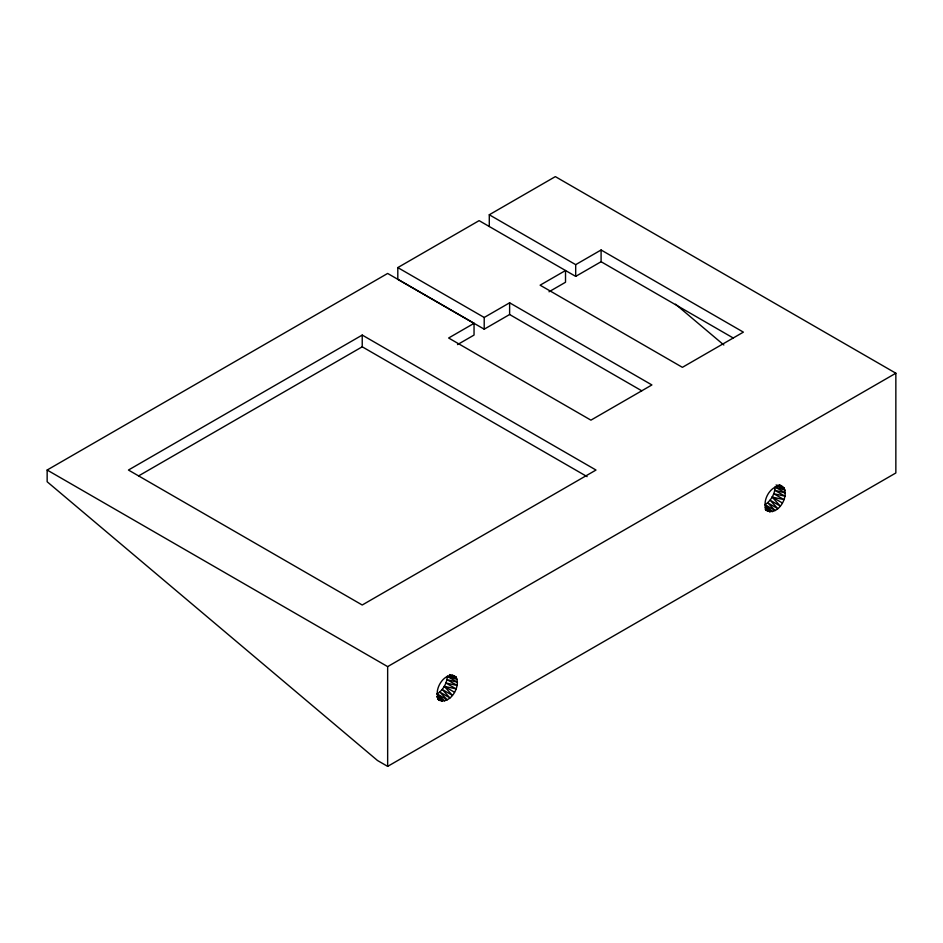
<?xml version="1.0" encoding="UTF-8"?>
<svg xmlns="http://www.w3.org/2000/svg" width="943" height="943" viewBox="0 0 943 943"><rect width="100%" height="100%" fill="white"/><g stroke="black" fill="none" stroke-linecap="round" stroke-linejoin="round"><path stroke-width="1.41" d="M440.11 700.531L437.811 699.046L440.11 700.531C431.151 692.009 445.013 669.341 456.106 677.133C461.257 687.211 449.092 706.566 437.576 699.069M765.669 509.762L767.979 511.259C759.009 502.725 772.871 480.07 783.963 487.861C789.126 497.821 777.008 517.247 765.622 509.786M776.089 484.973L784.977 490.101L775.158 487.071C774.828 494.097 770.914 500.874 764.997 504.682L772.529 511.672L764.903 507.263M449.493 674.976L457.119 679.384L447.3 676.355C446.958 683.369 443.045 690.158 437.139 693.954L444.672 700.944L437.045 696.547M489.287 226.497L489.287 214.768L555.344 176.624L895.85 373.216L895.85 472.973L387.656 766.376L377.495 760.506L47.15 481.755L47.15 470.027L387.644 273.446L474.046 323.331L474.046 335.06L457.532 344.596M641.747 390.803L509.621 314.514L484.207 329.19L397.805 279.305L397.805 267.588L479.115 220.638L575.69 276.382L601.092 261.718L733.218 337.995M362.23 335.071L128.448 470.038L362.23 605.005L596 470.038L362.23 335.071L362.23 346.8L587.112 476.628M138.621 475.897L362.23 346.8M474.046 323.331L448.632 338.007L590.919 420.154L651.908 384.944L509.621 302.797L484.207 317.473L397.805 267.588M489.287 214.768L575.69 264.653L601.092 249.989L743.379 332.136L682.402 367.334L540.115 285.187L565.517 270.523L565.517 282.252L549.015 291.776M47.15 470.027L387.656 666.618L895.85 373.216M764.997 504.682L775.158 510.552L767.626 502.76L777.798 508.631L770.077 500.167L780.238 506.037L772.187 497.091L783.963 499.601L773.802 493.731L784.977 496.183L774.816 490.313L785.33 492.941L775.158 487.071M437.139 693.954L447.3 699.824L439.768 692.032L449.929 697.903L442.22 689.451L452.381 695.321L444.318 686.374L456.106 688.873L445.933 683.003L457.119 685.443L446.958 679.585L457.461 682.225L447.3 676.355M777.433 485.268L783.963 487.861L778.883 484.926M449.563 674.551L456.106 677.133L452.286 674.94M782.348 486.364L779.802 484.902M772.187 497.091L782.348 502.961M764.997 508.972L770.077 511.908L765.669 508.418M444.318 686.374L454.491 692.233M438.401 698.987L442.22 701.191L436.703 696.818M675.518 304.2L723.835 344.973M601.092 249.989L601.092 261.718M575.69 264.653L575.69 276.382M509.621 302.797L509.621 314.514M484.207 317.473L484.207 329.19M387.656 666.618L387.656 766.376"/></g></svg>
